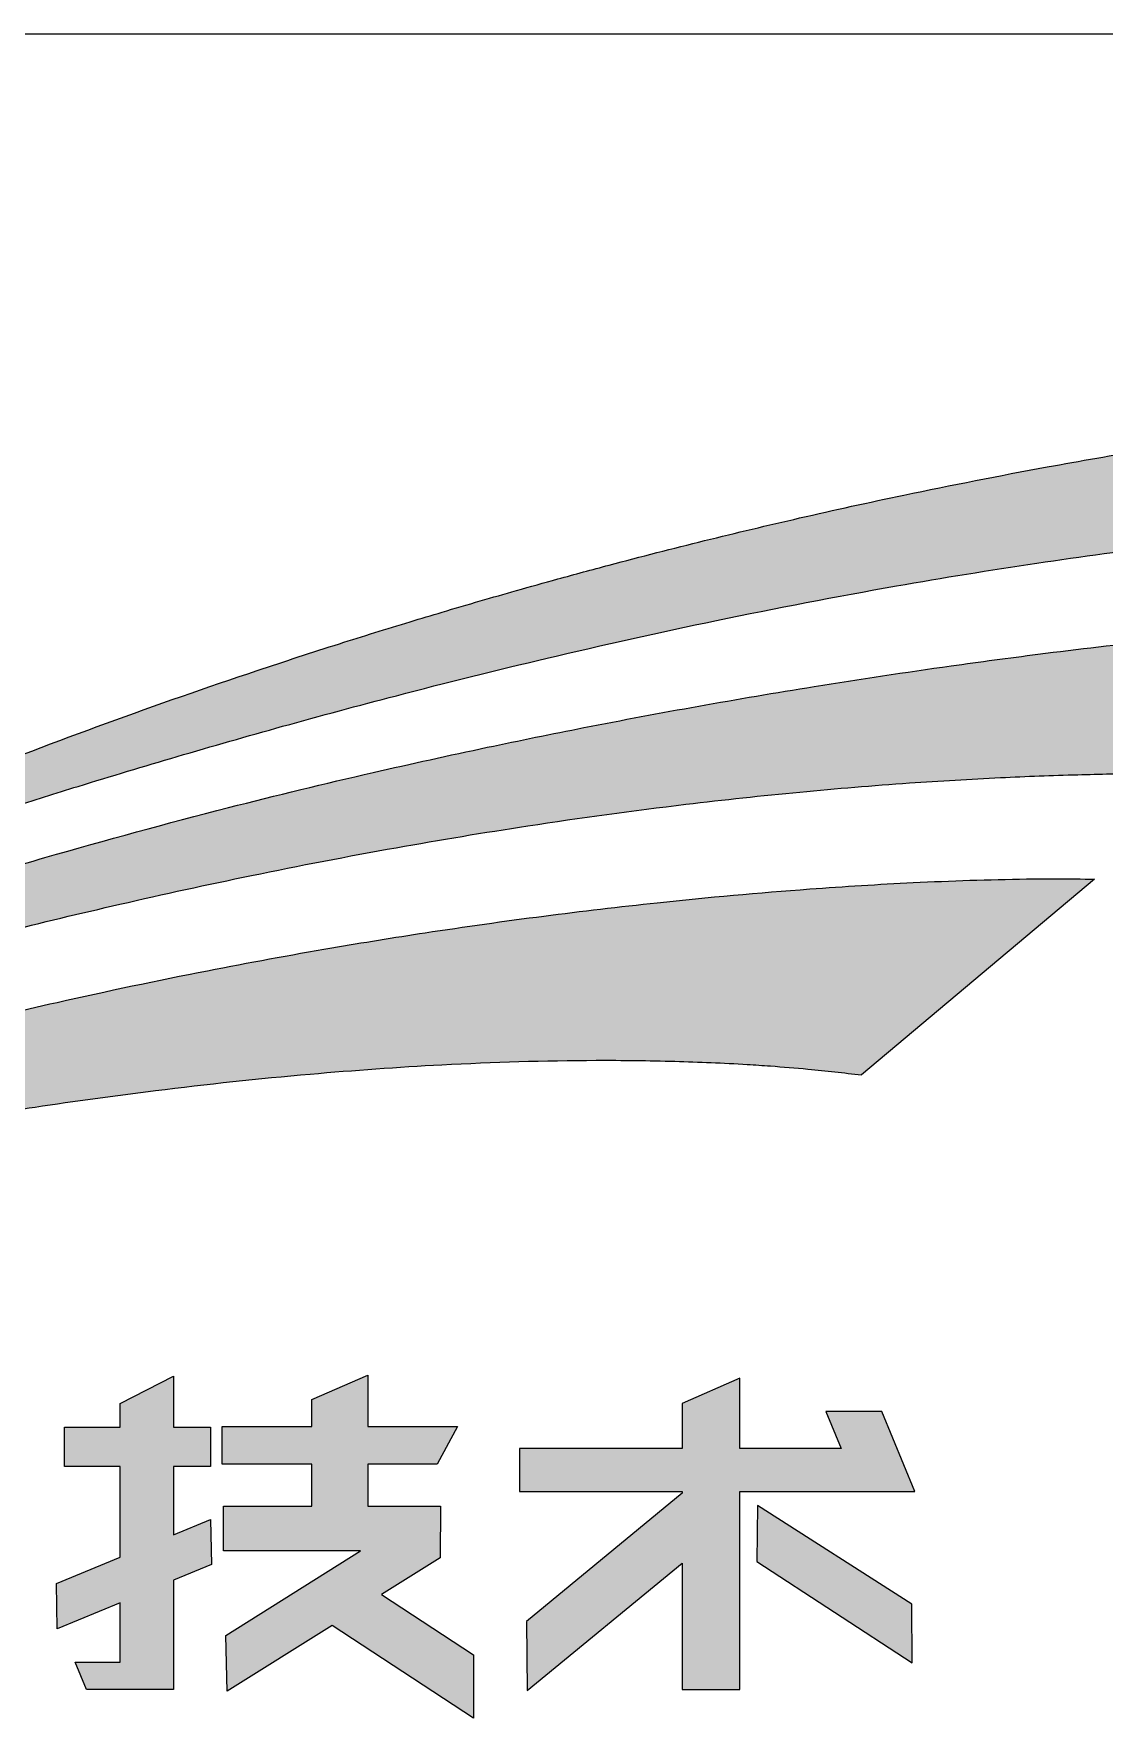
# Model space of a CAD drawing. Header units: millimetres. Extents: x 0 to 87554, y -20854 to 20404.
# Drawn here: x 55470 to 56097, y 524 to 1510 of the extents above; entities that cross this region are included whole.
import ezdxf
from ezdxf.enums import TextEntityAlignment as Align

# ---------------------------------------------------------------- set-up
doc = ezdxf.new("R2010")
doc.units = ezdxf.units.MM
doc.layers.get('0').update_dxf_attribs({"lineweight": 15})
doc.layers.add('FORM', color=7, linetype='Continuous')
doc.styles.add('KEHUA', font='STFANGSO.TTF')

# ---------------------------------------------------------------- blocks, each defined once
blk = doc.blocks.new('KH01-M017S')
at = {"layer": 'FORM'}
h = blk.add_hatch(color=256, dxfattribs=at)
edge = h.paths.add_edge_path()
edge.add_spline(control_points=[(402.7144561399209, 19.85534356070457), (402.643978132468, 19.84862438573964), (402.4013506183546, 19.8254929610921), (401.9267567768893, 19.78526462642412), (401.1832374475989, 19.71664829131851), (400.2275551673129, 19.61466554461003), (399.1178309914494, 19.47180014827109), (398.0538165025482, 19.30943840606369), (396.9471543284108, 19.11704731446662), (395.9169499110712, 18.91465827569345), (394.8998162693906, 18.69129643979613), (394.024194951442, 18.48259887871927), (393.306138031865, 18.2984830670398), (392.7475168107449, 18.14741798473005), (392.3650630374614, 18.0405864985114), (392.0212416972618, 17.94197570934648), (391.7057899738311, 17.84922619340159), (391.2869434908243, 17.72321586305407), (390.7368393813504, 17.55218422175267), (389.3813188209569, 17.1102320091104), (388.0558157894202, 16.62668696148285), (386.7311674148095, 16.09346512288084), (386.1279838882228, 15.84102987941833), (385.563065501573, 15.59607385134359), (385.0154498821739, 15.35229823342797), (384.5187629033535, 15.12397372880469), (384.0827895366665, 14.9178389785111), (383.7549326232147, 14.76027892107595), (383.486037679495, 14.62877905696405), (383.2590280155127, 14.516189032689), (383.1170741266806, 14.44521858248618), (382.9980293371837, 14.38527417383011), (382.9073684589275, 14.33937405583538), (382.8454583620914, 14.3079071206721), (382.8034997174436, 14.28652458433726), (382.7718710105937, 14.27038064401768), (382.7398953441607, 14.25403459193512), (382.7067199301209, 14.23704377955664), (382.6762307966228, 14.22140222798862), (382.6464848667283, 14.20611984997004), (382.6094872617832, 14.18708467129363), (382.5811273397621, 14.17245112088904), (382.5643850066062, 14.16381217696153)], knot_values=[0, 0, 0, 0, 0.7079729797831362, 2.437267033397262, 4.762895624597448, 8.174671163499916, 12.04775071618364, 15.95069750804101, 18.93693757916258, 23.27985254369865, 26.44836391732775, 29.35008201549077, 32.28090938677046, 33.86083167590685, 35.13687910972553, 36.25181416369366, 37.43763973394966, 38.42489293409767, 40.62571177953426, 43.19821668322935, 52.68224918101052, 54.72595717362439, 57.47765583538039, 59.22066361256544, 60.88327829269168, 63.47181789663986, 64.68697008977887, 65.70574059754468, 67.10931636307345, 67.68020453627837, 68.23970485079332, 68.6963771203141, 69.0130569522143, 69.25588421097568, 69.3908571402926, 69.48398585567062, 69.610990082417, 69.74997222416725, 69.85671840244056, 69.95366270189218, 70.08439282248527, 70.27279054062808, 70.27279054062808, 70.27279054062808, 70.27279054062808], degree=3, periodic=0)
edge.add_spline(control_points=[(382.5643850066062, 14.16381217696153), (382.6045392135884, 14.1812112794546), (382.6548757793917, 14.20302247019663), (382.7313000483655, 14.23554638853784), (382.7833984366798, 14.25759198413198), (382.8432072636178, 14.28272962300844), (382.9197215134773, 14.31473536834301), (383.0117862432398, 14.35293612372561), (383.1121003372064, 14.39419928137158), (383.2025003161552, 14.43114920684138), (383.2862105219683, 14.4651532370026), (383.4702646618753, 14.53948666024644), (383.6862585376557, 14.6254479375566), (383.9508531368383, 14.72902128446913), (384.1658064859448, 14.81219598075086), (384.4015897188883, 14.90232500724096), (384.7188145448363, 15.02203548639591), (385.1327511512354, 15.17536397266167), (385.6091383060748, 15.34750131344117), (386.0953870894637, 15.51903892382325), (386.5640467022895, 15.68056461129072), (387.1523873652377, 15.87850516134904), (387.7758650131182, 16.08158848826633), (388.5365093011305, 16.32043051024357), (389.3427049416514, 16.56361864570545), (390.28793617668, 16.83424798946817), (391.3865974256978, 17.13042414478014), (392.6743391315895, 17.45097975350245), (394.1594584162685, 17.78191336903501), (395.6154431388659, 18.06231404894606), (397.3677338739071, 18.34720739512113), (398.8253233779424, 18.52463558728141), (399.9707751675787, 18.61744395572578), (400.5197501406365, 18.65413350153813), (400.924428561173, 18.67618287922414), (401.2252038338847, 18.68785935185997), (401.3169863852199, 18.69142246540832)], knot_values=[0, 0, 0, 0, 0.4376150441482712, 0.5485860666097543, 0.8305694048526979, 1.003321910126831, 1.197353527608571, 1.659954275382918, 2.000074475665232, 2.282044464318096, 2.636552540487474, 2.903603925120218, 4.26702241835518, 4.961229573205202, 5.745038769480643, 6.571857556864831, 7.485444620370489, 9.13563622977302, 10.98602904889475, 12.55071704355326, 14.2917889797428, 15.94311789694734, 18.7581306499296, 20.84879170012904, 23.91563758935121, 27.17861931662897, 30.68053716582661, 35.29398408890431, 40.44784980893682, 45.89422782757116, 50.11861686238619, 58.19968940190694, 60.56768990744303, 61.61015458434383, 63.70164845519837, 64.62016199147118, 64.62016199147118, 64.62016199147118, 64.62016199147118], degree=3, periodic=0)
edge.add_line((401.3169863852199, 18.69142246540832), (402.7144561399209, 19.85534356070457))
h = blk.add_hatch(color=256, dxfattribs=at)
edge = h.paths.add_edge_path()
edge.add_spline(control_points=[(400.2515628216916, 17.78161711499069), (400.1178015420055, 17.77330706737666), (399.7145692857257, 17.74825587724717), (398.9906926687117, 17.68865992295832), (398.0395577848813, 17.59442191197013), (397.1001860605875, 17.48339488745069), (396.0744305642784, 17.34594353685316), (395.0662271834817, 17.19383800263449), (393.9754442035019, 17.00865313988061), (393.004185255023, 16.82672668732766), (392.0365469610706, 16.62950200831801), (390.9793051513934, 16.39607050319228), (389.66253138497, 16.07674472317194), (388.4067286243917, 15.73541236330129), (387.2052567546862, 15.3762659133431), (386.333608432642, 15.09572951980272), (385.4200444797352, 14.78144851283832), (384.7883012382244, 14.55062676124635), (384.2168796680271, 14.33167425451666), (383.8069301375663, 14.17009592092882), (383.3553869934849, 13.98561400170865), (382.8657936167301, 13.77863477548999), (382.4184875509845, 13.58219056433109), (381.9817575010347, 13.383254444047), (381.6540250367452, 13.22957182136088), (381.3721796634873, 13.09404311384151), (381.1558080172754, 12.98802480563518), (380.9503605072614, 12.88571184766261), (380.7593977802799, 12.7890532118181), (380.6103434820552, 12.71238675862969), (380.513036960404, 12.66185435620127), (380.4517282926736, 12.62985988241826), (380.3997258791687, 12.60257899473982), (380.358287478939, 12.58075325740811), (380.3304014985279, 12.56602976675867), (380.3087173193871, 12.55455490750774), (380.2935890618783, 12.54653713842254), (380.2848128559799, 12.54188196873611), (380.2773095174325, 12.5378993620684), (380.2652504908128, 12.53149549874024), (380.2552549913125, 12.5261781610202), (380.2476757369122, 12.52214620090581)], knot_values=[0, 0, 0, 0, 1.340176546159, 4.040051155255995, 7.262611260018723, 10.8977232498444, 13.49849045557134, 17.61163714027933, 21.09308129590827, 24.56191250064333, 27.49263424143777, 30.96808041450905, 35.38837548141534, 41.04089156989525, 43.97918735477479, 47.92792796402657, 50.19660296970286, 53.64006506594603, 54.65306978998044, 56.31591641648273, 58.0463781938474, 59.53068464915938, 61.63128768877237, 62.93154260997888, 64.32965931869826, 65.25096182309707, 66.05889053269416, 66.73913212696152, 67.54608817701607, 68.19919053939645, 68.41527619920532, 68.64254027137098, 68.8907389558389, 69.00251477091045, 69.11088877683808, 69.20608142620931, 69.2478463544146, 69.28210465957241, 69.30542547022911, 69.33279412951403, 69.41864387685142, 69.41864387685142, 69.41864387685142, 69.41864387685142], degree=3, periodic=0)
edge.add_spline(control_points=[(380.2476757369122, 12.52214620090581), (380.2631337591993, 12.52884337832029), (380.2829873124892, 12.5374449164874), (380.31551976431, 12.55135435217562), (380.3450269367186, 12.56390781750179), (380.381068984123, 12.579134653035), (380.4363238777551, 12.60235261660182), (380.5199834476789, 12.63718795331988), (380.6517234600333, 12.69134618214912), (380.8366072448853, 12.76620478480254), (381.0458067159916, 12.84930365920809), (381.3424802004656, 12.9650812081677), (381.6687960145127, 13.08946788749154), (382.0910110513241, 13.24620419457551), (382.4968942437908, 13.39287786984778), (382.9558237853671, 13.5542304924461), (383.3859840358482, 13.70132202077275), (383.9395964523046, 13.88544252399242), (384.5997152362161, 14.09720365318026), (385.4145436830913, 14.34577194078156), (386.4743431516035, 14.65163209472803), (387.6107121123132, 14.95355528543223), (388.8533450402747, 15.25239655141922), (390.0240399210279, 15.50779779896948), (391.236773271341, 15.74144148825962), (392.5279189792773, 15.95583864725359), (393.7280932261083, 16.12021113769288), (394.8629179899772, 16.24260543772016), (395.7983392381284, 16.32002130155252), (396.624054573057, 16.3687664552599), (397.3195661969503, 16.39539351150552), (397.8990280631278, 16.4067968123918), (398.319813031404, 16.40873386585372), (398.545141992462, 16.40701291924961), (398.6157211530272, 16.40647387195622)], knot_values=[0, 0, 0, 0, 0.1684639728025951, 0.2163671651806159, 0.3538122066595761, 0.4891290207612375, 0.6076321376038243, 0.9531597204491971, 1.395350043944273, 2.032005691136623, 2.947787050500926, 3.646324055748012, 5.216640607134587, 6.439905582944828, 8.149976613126976, 9.532281113971703, 11.30454422585108, 12.69603773621543, 15.36650973791635, 18.23683541549878, 21.2147024539515, 26.39667860360647, 29.99308986021808, 33.99459061545144, 38.37794070844755, 42.3419547974425, 47.08158253106494, 50.48944630443839, 53.75493720397825, 56.46675125452589, 58.76032548549799, 60.71469261210149, 62.26223128999319, 62.96804144599908, 62.96804144599908, 62.96804144599908, 62.96804144599908], degree=3, periodic=0)
edge.add_line((398.6157211530272, 16.40647387195622), (400.2515628216916, 17.78161711499115))
h = blk.add_hatch(color=256, dxfattribs=at)
edge = h.paths.add_edge_path()
edge.add_spline(control_points=[(397.5028234172732, 15.46278439989419), (397.3902769137903, 15.46449303141435), (397.1884248029946, 15.46755746138979), (396.6495778857852, 15.46272345975831), (395.9153312023018, 15.4380372962296), (394.8175289872779, 15.3700424428589), (393.7196882018889, 15.27048389144466), (392.5775843552419, 15.13582807127023), (391.6102865478297, 14.99942019094442), (390.6104418495697, 14.83755918300221), (389.515119224523, 14.63670750168876), (388.3633570122183, 14.39393010472122), (387.1096177918098, 14.09588601941641), (386.0534885350671, 13.81456976670688), (385.0721847732893, 13.52700314590902), (384.3646959756697, 13.3057994559199), (383.7377625369063, 13.09845718429551), (383.2092001169076, 12.91581198206859), (382.6827769139809, 12.72660704396549), (382.1573910387242, 12.52979558511061), (381.6180463409464, 12.31919149131727), (381.0036662720877, 12.06967815845519), (380.4437588084902, 11.83069316784713), (379.8781539373622, 11.57878118387134), (379.5216647766192, 11.41467530864065), (379.2253627256805, 11.27461934594521), (379.0452059501977, 11.18839581207249), (378.9075820713779, 11.12163947188219), (378.8101723615337, 11.07396259727921), (378.7272233168042, 11.03324047127398), (378.6592078552294, 10.99950174891046), (378.6073141630322, 10.97376014791462)], knot_values=[0, 0, 0, 0, 1.125547307860657, 2.018668664624428, 5.38840096703926, 8.470595703539445, 13.01682626409871, 16.40969039065548, 19.96991237088056, 22.78457695446934, 26.53781606989759, 31.10473003669005, 34.55348215665259, 39.42373878696346, 42.03211981664646, 44.77878658427611, 46.83590396126844, 48.63521934993557, 50.37093260882679, 52.42969653532804, 54.24540353802193, 56.16081714129692, 59.06065032700922, 60.33262360969728, 62.35243941148252, 62.98493604529972, 63.60997249583272, 64.34970357516275, 64.51452563766955, 64.69448791016616, 65.27376097610237, 65.27376097610237, 65.27376097610237, 65.27376097610237], degree=3, periodic=0)
edge.add_line((378.6073141630322, 10.97376014791462), (378.6073141630322, 10.97042330513841))
edge.add_spline(control_points=[(378.6073141630322, 10.97042330513841), (378.6145412561218, 10.97344455495477), (378.6317002071428, 10.98061776788654), (378.6654023389701, 10.99463534468578), (378.7083792599551, 11.01240303291343), (378.7638652691048, 11.03516274214508), (378.8313651840626, 11.06260328489907), (378.9255699331006, 11.10046097183022), (379.0433623503623, 11.14705751970996), (379.4578873503306, 11.3079616026007), (379.9868574652701, 11.49825449893024), (380.6450977476588, 11.71721461106927), (381.1626634818176, 11.88085026338649), (381.9818888151012, 12.12648674780075), (382.7203589727178, 12.32847173080154), (383.4249390420773, 12.50766336072229), (383.8508340729804, 12.61241696673869), (384.4340054378736, 12.74929219109981), (385.1236528519676, 12.90155818662379), (385.8424979266629, 13.04865720382622), (386.5493448105035, 13.18268008228551), (387.2711159920873, 13.30923470607968), (388.1391760425777, 13.4469577074974), (389.2328830827619, 13.59690204654635), (390.4415074787548, 13.72656222974319), (391.7516149060111, 13.82061063535093), (392.8360210464743, 13.85393945165106), (393.7442455068558, 13.84351484921126), (394.2613907332261, 13.82128847600825), (394.6567086086898, 13.79493926051646), (394.9968826077657, 13.76759626614512), (395.2675752916439, 13.73633599928417), (395.4267915165501, 13.71794931218255)], knot_values=[0, 0, 0, 0, 0.07833186389255438, 0.1859797015660479, 0.3650102105352003, 0.543380354874452, 0.7857040741074358, 1.093652648532499, 1.558647863078733, 2.052433053586602, 5.540226225731187, 7.178438842122719, 8.989391596344134, 10.96814587782132, 15.73081445915427, 16.64361792026498, 18.23825897112933, 20.11661189252222, 22.63368748425201, 25.30055123387591, 27.45370443930545, 29.82789995814836, 32.62811274176534, 36.24240468195309, 40.86626373581852, 44.78091390604638, 49.37502941179151, 51.7102511267048, 53.86256048139023, 54.55012640426414, 55.67220377591708, 57.27481050398149, 57.27481050398149, 57.27481050398149, 57.27481050398149], degree=3, periodic=0)
edge.add_line((395.4267915165501, 13.71794931218255), (397.5028234172732, 15.46278439989419))
h = blk.add_hatch(color=256, dxfattribs=at)
h.paths.add_polyline_path([(381.8280348106873, 10.05139613468509), (381.1667635772337, 10.05139613468509), (381.1667635772337, 10.45281106999164), (381.8282168202932, 10.57895097761275), (381.8395014158632, 10.9840133557168), (380.6981798466422, 10.74345732648271), (380.6981798466422, 10.05139613468509), (379.0622775081092, 10.05139613468509), (379.0622775081092, 9.691684483403606), (380.6981798466422, 9.691684483403606), (380.6981798466422, 9.652428060991951), (379.0202636240629, 8.894512744152962), (379.0202636240629, 8.442613227442507), (380.6981798466422, 9.182845993653245), (380.6981798466422, 8.227144188899274), (381.1667635772337, 8.227144188899274), (381.1667635772337, 9.232862607337665), (381.6262468275254, 8.878404894023788), (381.6262468275254, 9.353692645102), (381.1749450133957, 9.691684483398603), (381.8280348106873, 9.691684483403606)])
edge = h.paths.add_edge_path()
edge.add_line((382.7550097339345, 10.70499262975227), (382.2366160411739, 10.70499262975227))
edge.add_line((382.2366160411739, 10.70499262975227), (382.5074447987063, 9.901541559096586))
edge.add_line((382.5074447987063, 9.901541559096586), (382.0154137000418, 9.901541559096586))
edge.add_spline(control_points=[(382.0154137000409, 9.901541559096586), (382.0054847456649, 9.901192386973435), (381.9850191975293, 9.900472673837157), (381.9602578860749, 9.893161928299378), (381.9426320053126, 9.881293799116065), (381.9313475473609, 9.868490139263486), (381.9236969513404, 9.850629457049763), (381.9202579838693, 9.831235713667866), (381.9193603690574, 9.811920735201056), (381.921165009192, 9.795753836089716), (381.9243369458072, 9.781696348485639), (381.9288837551212, 9.769994989282168), (381.9337197140185, 9.763133514125911), (381.9359874017737, 9.75991601713531)], knot_values=[0, 0, 0, 0, 0.09928502989784581, 0.2046461773805334, 0.2522257018911657, 0.3103790534837844, 0.3725521869089624, 0.4439435297471415, 0.506391261295527, 0.5653506872968637, 0.6059539149268239, 0.6504091907340525, 0.6896615434185336, 0.6896615434185336, 0.6896615434185336, 0.6896615434185336], degree=3, periodic=0)
edge.add_line((381.9359874017737, 9.759916017135765), (382.2362351428783, 8.948630266996588))
edge.add_line((382.2362351428783, 8.948630266996588), (381.7350885727137, 8.948630266996588))
edge.add_line((381.7350885727137, 8.948630266996588), (381.7350885719006, 8.590405027497127))
edge.add_line((381.7350885719006, 8.590405027497127), (383.1021323874693, 8.590405027503039))
edge.add_line((383.1021323874693, 8.590405027503039), (383.1021323874693, 8.239884861317933))
edge.add_line((383.1021323874693, 8.239884861318387), (383.6056316274735, 8.239884861318387))
edge.add_line((383.6056316274735, 8.239884861318387), (383.6056316274735, 8.598609963792114))
edge.add_line((383.6056316274735, 8.598609963792569), (383.7919791290606, 8.948630266996588))
edge.add_line((383.7919791290615, 8.948630266996588), (383.6056316274735, 8.948630266996588))
edge.add_line((383.6056316274735, 8.948630266996588), (383.6056316274735, 11.06449193649451))
edge.add_line((383.6056316274735, 11.06449193649451), (383.1021323874684, 10.83770796744602))
edge.add_line((383.1021323874693, 10.83770796744602), (383.1021323874693, 8.948630266996588))
edge.add_line((383.1021323874693, 8.948630266996588), (382.7343420959351, 8.948630266996588))
edge.add_line((382.7343420959342, 8.948630266996588), (382.4434365810357, 9.731605256981766))
edge.add_line((382.4434365810357, 9.731605256981311), (382.9500330267392, 9.731605256981311))
edge.add_spline(control_points=[(382.9500330267392, 9.731605256981311), (382.9553064564479, 9.731705760239493), (382.9642224426052, 9.731875684882198), (382.9773435704601, 9.733323541202026), (382.990052572748, 9.735686370247095), (383.005569149469, 9.740454932805733), (383.0227035321186, 9.749509000494982), (383.0361847004824, 9.763226574100827), (383.0433073604281, 9.776327473178753), (383.0475176459604, 9.788044079432893), (383.050202330819, 9.800974506973034), (383.0510830552521, 9.81583910884683), (383.0502539261779, 9.831678277615538), (383.0474635724077, 9.847099728110607), (383.0427951372549, 9.857029677930768), (383.0406383491736, 9.86161725314787)], knot_values=[0, 0, 0, 0, 0.05271361036480415, 0.08912488576384758, 0.1318788691566075, 0.1818059632055412, 0.2510229354851062, 0.3234872325078569, 0.3703393016244353, 0.3991219688907573, 0.4477752433122066, 0.5018141682672331, 0.5475294632266491, 0.6063669343571929, 0.6568915314768411, 0.6568915314768411, 0.6568915314768411, 0.6568915314768411], degree=3, periodic=0)
edge.add_line((383.0406383491736, 9.861617253147415), (382.7550097339345, 10.70499262975272))
h.paths.add_polyline_path([(384.8095645011517, 10.22650981570996), (385.6522993117642, 10.58562466316562), (385.6602470645594, 11.077020264373), (384.3137703344664, 10.47799631616317), (384.3182902396811, 9.053134115762987), (384.8095645011517, 9.257348893670041)])
h.paths.add_polyline_path([(386.2977963793674, 9.878155530305321), (387.5048537512803, 10.33481542612799), (387.5104050442624, 10.77415628002382), (386.2977963793674, 10.31537981253132), (386.2977963793674, 11.06907251157872), (385.7862887166993, 10.74573244655767), (385.7862887166993, 9.259654348679305), (387.5739567316841, 9.259654348679305), (387.8542211899558, 9.615604468103811), (386.2977963793674, 9.615604468103811)])
h.paths.add_polyline_path([(387.8146341006559, 8.948630266996588), (386.327160595798, 8.94863026699204), (386.327160595798, 9.061081868557267), (385.8356155955953, 8.948630266996588), (384.1921272478048, 8.948630264583699), (384.1921272483569, 8.571991722358234), (385.7862887166993, 8.571991722358234), (385.7862887166993, 8.189710879936683), (386.327160595798, 8.189710879936683), (386.327160595798, 8.571991722358234), (387.5739567316841, 8.571991722358234)])
h.paths.add_polyline_path([(389.6318786766114, 9.353692645102), (389.6239612587515, 9.753962103581216), (389.2939171732442, 9.61666178154519), (389.2939171732442, 10.22739942366297), (389.6239612587515, 10.22739942366616), (389.6239612587515, 10.57895097761275), (389.2939171732442, 10.57895097761275), (389.2939171732442, 11.03273126025124), (388.8164149719596, 10.78880805330573), (388.8164149719596, 10.57895097761275), (388.3218038677142, 10.57895097761275), (388.3218038677142, 10.22739942366616), (388.8164149719596, 10.22739942366616), (388.8164149719596, 9.418017997613333), (388.2503044274981, 9.182512610678714), (388.2558557204811, 8.778724299816531), (388.8164149719596, 9.012952823273281), (388.8164149719596, 8.482534001021122), (388.415751159333, 8.482534001021122), (388.5179495530892, 8.239884861318387), (389.2939171732442, 8.239884861318387), (389.2939171732442, 9.212476130147934)])
h.paths.add_polyline_path([(391.6739657858179, 9.874573802476334), (391.0251622103751, 9.874573802476334), (391.0251622103642, 10.24869454756481), (391.6433275021463, 10.24869454756481), (391.8236080168672, 10.58228782038941), (391.0251622103751, 10.58228782038941), (391.0251622103751, 11.04064867811121), (390.5270929236158, 10.82514930463276), (390.5270929236158, 10.58228782038941), (389.728465107517, 10.58228782038941), (389.728465107517, 10.24869454756481), (390.5270929236158, 10.24869454756481), (390.5270929236158, 9.874573802477244), (389.7387183153205, 9.874573802476334), (389.7387183153205, 9.475153722157302), (390.960104023593, 9.475153722157302), (389.7611661667243, 8.71957117787315), (389.7703576518261, 8.225051078430624), (390.7073303672141, 8.810668374482702), (391.9678202946707, 7.982159259252512), (391.9678202946707, 8.548391143449862), (391.1468585040884, 9.08537784555756), (391.6705076033049, 9.412663757438622)])
h.paths.add_polyline_path([(394.3422266094603, 10.00373995285327), (395.9009568750589, 10.00477134062066), (395.6071630360748, 10.71627722532321), (395.1091847541193, 10.71627722532321), (395.2451243002197, 10.38726452758328), (394.3422266094603, 10.38726452758328), (394.3422266094603, 11.01349891188511), (393.8261687066424, 10.78880805330573), (393.8261687066424, 10.38726452758328), (392.3774025779903, 10.38726452758328), (392.3774025779903, 10.00373995285327), (393.8426214487317, 10.00373995285327), (392.4387398152048, 8.844126418230644), (392.4467785728029, 8.22941930897423), (393.8261687066424, 9.363794358596351), (393.8261687066424, 8.239884861318387), (394.3422266094603, 8.239884861318387)])
h.paths.add_polyline_path([(394.499816593303, 9.879184712495316), (394.4931429077515, 9.37984135849365), (395.8781450044426, 8.475860315468253), (395.8736554341613, 8.999865971079998)], flags=17)
at = {"layer": 'FORM', "color": 8}
blk.add_line((350.0000000000018, 23.00000000000162), (415.0000000000018, 23.00000000000162), dxfattribs=at)
at = {"layer": 'FORM'}
for points in [[(397.5028234172732, 15.4627843998951), (395.4267915165501, 13.71794931218392)], [(388.3218038677142, 10.57895097761411), (388.8164149719596, 10.57895097761411), (388.8164149719596, 10.78880805330664), (389.2939171732442, 11.03273126025215), (389.2939171732442, 10.57895097761411), (389.6239612587515, 10.57895097761411), (389.6239612587515, 10.22739942366752), (389.2939171732442, 10.22739942366388), (389.2939171732442, 9.616661781546554), (389.6239612587515, 9.75396210358258), (389.6318786766114, 9.353692645103365), (389.2939171732442, 9.212476130148843), (389.2939171732442, 8.239884861319297), (388.5179495530892, 8.239884861319297), (388.415751159333, 8.482534001022032), (388.8164149719596, 8.482534001022032), (388.8164149719596, 9.01295282327419), (388.2558557204811, 8.77872429981744), (388.2503044274981, 9.182512610679623), (388.8164149719596, 9.418017997614243), (388.8164149719596, 10.22739942366752), (388.3218038677142, 10.22739942366752), (388.3218038677142, 10.57895097761411)], [(389.728465107517, 10.58228782039077), (390.5270929236158, 10.58228782039077), (390.5270929236158, 10.82514930463412), (391.0251622103751, 11.04064867811212), (391.0251622103751, 10.58228782039077), (391.8236080168672, 10.58228782039077), (391.6433275021463, 10.24869454756617), (391.0251622103642, 10.24869454756617), (391.0251622103751, 9.874573802477698), (391.6739657858179, 9.874573802477698), (391.6705076033049, 9.412663757439987), (391.1468585040884, 9.085377845558469), (391.9678202946707, 8.548391143451227), (391.9678202946707, 7.982159259253876), (390.7073303672141, 8.810668374483612), (389.7703576518261, 8.225051078431534), (389.7611661667243, 8.719571177874514), (390.960104023593, 9.475153722158211), (389.7387183153205, 9.475153722158211), (389.7387183153205, 9.874573802477698), (390.5270929236158, 9.874573802478153), (390.5270929236158, 10.24869454756617), (389.728465107517, 10.24869454756617), (389.728465107517, 10.58228782039077)], [(395.1091847541193, 10.71627722532457), (395.2451243002197, 10.38726452758419), (394.3422266094603, 10.38726452758419), (394.3422266094603, 11.01349891188647), (393.8261687066424, 10.78880805330664), (393.8261687066424, 10.38726452758419), (392.3774025779903, 10.38726452758419), (392.3774025779903, 10.00373995285418), (393.8261687066424, 10.00373995285418), (393.8261687066424, 9.990149902274425), (392.4387398152048, 8.844126418232008), (392.4467785728029, 8.229419308975139), (393.8261687066424, 9.363794358597715), (393.8261687066424, 8.239884861319297), (394.3422266094603, 8.239884861319297), (394.3422266094603, 10.00373995285418), (395.9009568750589, 10.00477134062203), (395.6071630360748, 10.71627722532457), (395.1091847541193, 10.71627722532457)], [(394.499816593303, 9.879184712496226), (394.4931429077515, 9.37984135849456), (395.8781450044426, 8.475860315469163), (395.8736554341613, 8.999865971081363), (394.499816593303, 9.879184712496226)]]:
    blk.add_lwpolyline(points, dxfattribs=at)
for points in [[(382.5643850066062, 14.16381217696244), (382.6146180305841, 14.18971731776855), (382.6494911316177, 14.2076616657082), (382.6753601819346, 14.2209518870518), (382.7038532077659, 14.2355695021397), (382.7409639346561, 14.25457574229904), (382.7748893595799, 14.27191852664055), (382.7997738323975, 14.28462006981817), (382.835851129561, 14.30300541391989), (382.9007923267955, 14.33601295677818), (382.9855523376373, 14.37892555394819), (383.1079163727582, 14.44054132681913), (383.2580488263438, 14.51560064040132), (383.4114807396809, 14.59169824573246), (383.7897438956634, 14.77668264639487), (384.0652156255055, 14.90906741640947), (384.3947802391758, 15.06489007888331), (385.1003624203095, 15.38923887412648), (385.5560368995548, 15.59208524623318), (386.0357803205561, 15.80010712014109), (386.7972925487684, 16.11880011275707), (387.3660547548998, 16.34774631865275), (390.0390205207786, 17.32266812687521), (390.7727590272607, 17.56189215841096), (391.4032363809456, 17.75790907000101), (391.686855070303, 17.84323572676658), (392.0281561687607, 17.9435849453389), (392.3496742516027, 18.03579849161633), (392.7183746843493, 18.13878745070633), (393.1759170067844, 18.2625166823168), (394.0276161658667, 18.4808878334311), (394.8744147591242, 18.68270273715734), (395.80284970906, 18.88656625270596), (397.0812978341019, 19.13766847612351), (397.9639346376543, 19.29109256688525), (399.1214210089984, 19.46771286458443), (400.2738292140639, 19.61611232155155), (401.2915224546914, 19.72528913908582), (401.986226528139, 19.78975309268981), (402.5030025878996, 19.83540084407014), (402.7144561399209, 19.85534356070593)], [(382.5643850066062, 14.16381217696244), (382.6849374808698, 14.21579990981081), (382.7155669758877, 14.22884387927252), (382.7934744248278, 14.26180967478649), (382.8412509324735, 14.28189235001219), (382.8949512127474, 14.30435618919819), (383.0231303246728, 14.35755455319122), (383.1174938750055, 14.39637307874636), (383.1957959628653, 14.42837963654347), (383.2943284777539, 14.46840689420196), (383.3686139557612, 14.49840935310795), (383.7486239222226, 14.64971805835194), (383.9425556418773, 14.72563649983795), (384.1618512543546, 14.81049845481812), (384.3935443770788, 14.89907008982664), (384.6499674802799, 14.99584256101116), (385.1141914590899, 15.16782514383658), (385.6362643221692, 15.35649349913638), (386.0789300897559, 15.51266451137235), (386.5727430863253, 15.6828660338324), (387.0422795241093, 15.84083875598617), (387.8452614933203, 16.10238544220601), (388.4436561502125, 16.29027253866616), (389.3245187452312, 16.55594154784876), (390.2656201386435, 16.82531609201669), (391.2800117592069, 17.09866242208182), (392.623135276428, 17.43268269627697), (394.1323991045065, 17.76843940084291), (395.7369823080517, 18.07663699958675), (396.9879451501747, 18.27957445841821), (399.3949740702628, 18.5686207918543), (400.1030665436838, 18.62583464126283), (400.4151082891885, 18.64671245951922), (401.0416570759262, 18.68029538525661), (401.3169863852199, 18.69142246540923)], [(380.2476757369122, 12.52214620090672), (380.2704157155322, 12.53423791265141), (380.277667163271, 12.53808894130589), (380.2838468797154, 12.54136896013915), (380.2929261661338, 12.54618491182373), (380.3039969387819, 12.55205226416501), (380.3292383734952, 12.56540956996014), (380.3579891576983, 12.58058967773832), (380.3876581502955, 12.59621644430717), (380.4535951013913, 12.63080764705819), (380.5140387519441, 12.66235081387049), (380.5715693648945, 12.69222722073664), (380.7458023791178, 12.7818469695203), (380.9617942498608, 12.89117920528724), (381.1444669886287, 12.98215308561794), (381.3621203483599, 13.08880395049437), (381.6112065999541, 13.20858661485727), (381.9909534210674, 13.38668232413056), (382.3459300268532, 13.54839585713398), (382.9228948719501, 13.80185107847319), (383.3330329740966, 13.97526285997492), (383.8135975297419, 14.1716362912739), (384.2776935119537, 14.35458497421223), (384.5614734757246, 14.4633278063643), (385.531699953438, 14.81805219330408), (386.1752653164858, 15.03950961315877), (387.302839154936, 15.40269958378803), (388.1473734414458, 15.65525498297893), (389.7835993254848, 16.10061920263161), (391.0722798562047, 16.41337030624345), (392.0903732403603, 16.63825074182751), (392.9518685743806, 16.81388525563216), (393.9747203097368, 17.00552403277425), (395.0044158781657, 17.18036065121305), (396.224561145902, 17.36438057978876), (396.997882282486, 17.46798330642741), (398.0809178122108, 17.59564523272775), (399.0429804279911, 17.6909130127483), (399.850339900443, 17.75579555028708), (400.2515628216916, 17.78161711499206)], [(380.2476757369122, 12.52214620090672), (380.2940746906852, 12.54217984761999), (380.307287408752, 12.5478321486471), (380.3452295642064, 12.56397511577961), (380.3826232189358, 12.57977613480125), (380.415397885261, 12.59354894244416), (380.5110860322093, 12.63340890329664), (380.6337738506845, 12.68386288822467), (380.8107991722645, 12.75556904346013), (381.0661113525539, 12.85703177272853), (381.2613286160004, 12.93322937994344), (381.7014958018935, 13.10110824967751), (382.0455262206742, 13.22884633737021), (382.5279952374549, 13.40324390441538), (382.9192063775172, 13.54080392718924), (383.4222793169765, 13.71285074052867), (383.8183925353742, 13.84459744923606), (384.5812357756777, 14.08933824025962), (385.4048625523765, 14.34059147365224), (386.2631973126663, 14.58828832095151), (387.7657258803629, 14.98724548238624), (388.8147688045192, 15.23940534572102), (389.9876756110689, 15.49508164423332), (391.2789965042493, 15.74353400231576), (392.4521833189747, 15.93805749845887), (393.8609975543768, 16.13043432899758), (394.8774875982963, 16.23982438988151), (395.8538166717908, 16.32038687244722), (396.6659550335735, 16.36819347605342), (397.353528436749, 16.39439009823809), (397.9397245386681, 16.40595331556551), (398.4039823876892, 16.40782039421947), (398.6157211530272, 16.40647387195713)], [(378.6073141630322, 10.97376014791553), (378.7630756577746, 11.05082189198038), (378.8115363738989, 11.07461972275814), (378.8559491970218, 11.09635608050894), (379.0556167019777, 11.19321202374385), (379.2247542012892, 11.27416174351629), (379.3963038159782, 11.35525063894192), (379.9467191696294, 11.60865144211402), (380.295298392417, 11.76390919009691), (381.0953884551518, 12.10547736332137), (381.6277757282905, 12.32171016805887), (382.1351713393569, 12.51985397098406), (382.7135438322239, 12.73653590597132), (383.2035642497895, 12.91266948285784), (383.7137535781312, 13.08897908939434), (384.2996707778584, 13.28277513246167), (385.0861145506824, 13.5287065092798), (385.8370405147725, 13.74879476452361), (387.2488463790833, 14.12502630168319), (388.255410344651, 14.36435701401933), (389.5960135624928, 14.64699865730563), (390.7035203021387, 14.85007787539735), (391.5370708074288, 14.98499955549141), (392.5946855789152, 15.13405405725962), (393.6055595522175, 15.25309706804228), (394.9639210711948, 15.37554334866536), (395.8868479075136, 15.43210526373605), (396.897248928738, 15.46448422917911), (397.1651785251715, 15.46639461304312), (397.5028234172732, 15.4627843998951)], [(378.6073141630322, 10.97042330513932), (378.6289977362903, 10.97948155728), (378.6588147398679, 10.99188604935671), (378.708449733248, 11.01240532114889), (378.7579573158037, 11.03271371903838), (378.8253018618107, 11.06009222820649), (378.9110225743625, 11.09454318819098), (379.0407379634808, 11.14586343064184), (379.1788308370951, 11.19947780884377), (380.1627613650426, 11.55543261667981), (380.62906736081, 11.71065945133569), (381.1470411064165, 11.87455785854081), (381.7156203397362, 12.04517386312045), (383.093531080006, 12.42310649369665), (383.3589232204513, 12.49060409413778), (383.8234654545122, 12.60488322640958), (384.3720590859321, 12.73366171965881), (385.1094193191584, 12.89648108140318), (385.8932385344324, 13.0568620063359), (386.5278816134287, 13.17717138929265), (387.2294461171014, 13.30013333356328), (388.0591512381698, 13.43165009709628), (389.1334394686755, 13.57856625822023), (390.5128097338311, 13.72534568833862), (391.6842655264072, 13.80838219845782), (393.0619299455757, 13.84802439026771), (393.7624443606492, 13.83948065126469), (394.4075155625651, 13.81115496147049), (394.6133310765881, 13.79747303784279), (394.9488188537271, 13.76984808700763), (395.4267915165501, 13.71794931218392)]]:
    blk.add_spline(points, degree=3, dxfattribs=at)
at = {"layer": 'FORM', "color": 8, "style": 'KEHUA'}
blk.add_attdef('公司名称', text='', height=2.500000000000227, dxfattribs=at).set_placement((284.9411450150446, 43.94399829216388), align=Align.MIDDLE_LEFT)
at = {"layer": 'FORM', "color": 4, "style": 'KEHUA'}
for tag, height, p in [('设计者', 2.499999999998636, (369.0710813667883, 43.92963204199535)), ('审核者', 2.499999999998636, (369.0710813667883, 37.92963204199535)), ('工程名称', 2.500000000000227, (299.9098330083671, 37.58542622076348)), ('标准化', 2.499999999998636, (369.0710813667883, 31.92963204199538)), ('批准者', 2.499999999998636, (369.0710813667883, 25.92963204199538))]:
    blk.add_attdef(tag, text='', height=height, dxfattribs=at).set_placement(p, align=Align.MIDDLE_LEFT)
for tag, p in [('图纸名称', (299.9098330083671, 30.8197970452907)), ('产品型号', (299.9098330083671, 24.82023084550681)), ('版本', (299.9098330083671, 18.63800741745877)), ('页码', (299.9098330083671, 12.63800741745845))]:
    blk.add_attdef(tag, p, '', height=2.500000000000227, dxfattribs=at)

msp = doc.modelspace()

# ---------------------------------------------------------------- block references
at = {"xscale": 65.67391285754275, "yscale": 65.67391285754275, "zscale": 65.67391285754275}
msp.add_blockref('KH01-M017S', (29985.46184583614, 0), dxfattribs=at)

doc.saveas('drawing.dxf')
